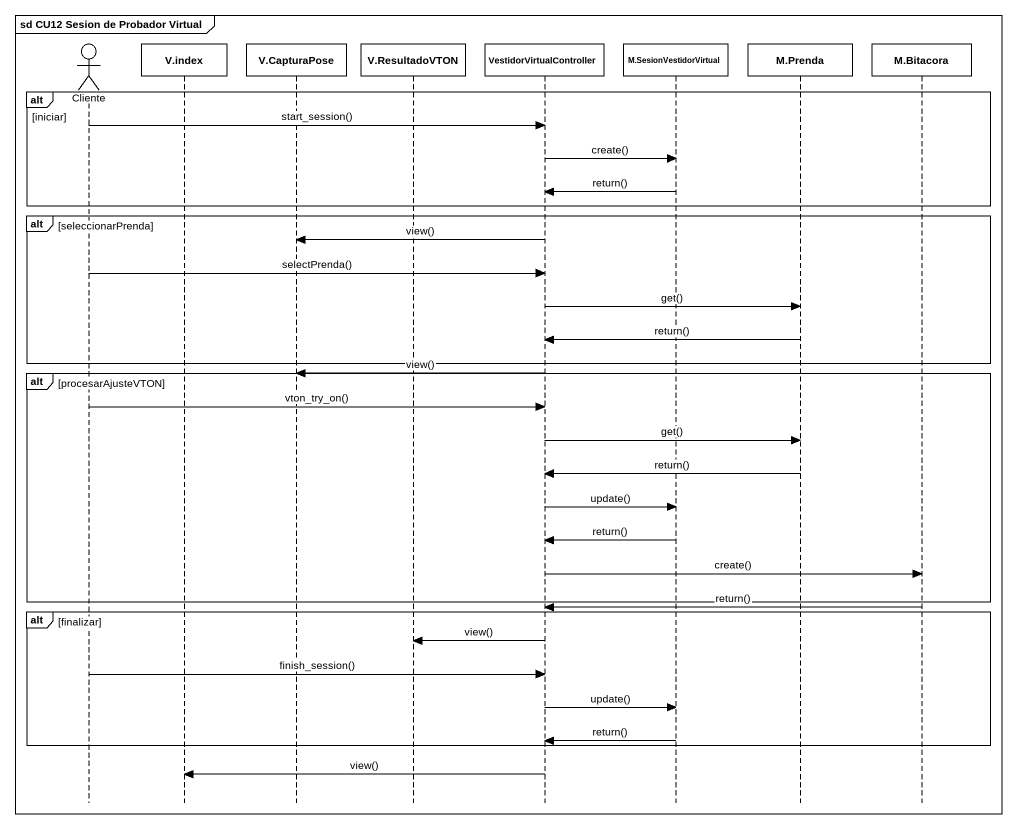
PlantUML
@startuml
mainframe sd CU12 Sesion de Probador Virtual
hide footbox
actor Cliente
participant "V.index" as V_index
participant "V.CapturaPose" as V_CapturaPose
participant "V.ResultadoVTON" as V_ResultadoVTON
participant VestidorVirtualController
participant "M.SesionVestidorVirtual" as M_SesionVestidorVirtual
participant "M.Prenda" as M_Prenda
participant "M.Bitacora" as M_Bitacora

alt iniciar
  Cliente -> VestidorVirtualController : start_session()
  VestidorVirtualController -> M_SesionVestidorVirtual : create()
  M_SesionVestidorVirtual -> VestidorVirtualController : return()
end
alt seleccionarPrenda
  VestidorVirtualController -> V_CapturaPose : view()
  Cliente -> VestidorVirtualController : selectPrenda()
  VestidorVirtualController -> M_Prenda : get()
  M_Prenda -> VestidorVirtualController : return()
end
alt procesarAjusteVTON
  VestidorVirtualController -> V_CapturaPose : view()
  Cliente -> VestidorVirtualController : vton_try_on()
  VestidorVirtualController -> M_Prenda : get()
  M_Prenda -> VestidorVirtualController : return()
  VestidorVirtualController -> M_SesionVestidorVirtual : update()
  M_SesionVestidorVirtual -> VestidorVirtualController : return()
  VestidorVirtualController -> M_Bitacora : create()
end
M_Bitacora -> VestidorVirtualController : return()
alt finalizar
  VestidorVirtualController -> V_ResultadoVTON : view()
  Cliente -> VestidorVirtualController : finish_session()
  VestidorVirtualController -> M_SesionVestidorVirtual : update()
  M_SesionVestidorVirtual -> VestidorVirtualController : return()
end
VestidorVirtualController -> V_index : view()
@enduml
